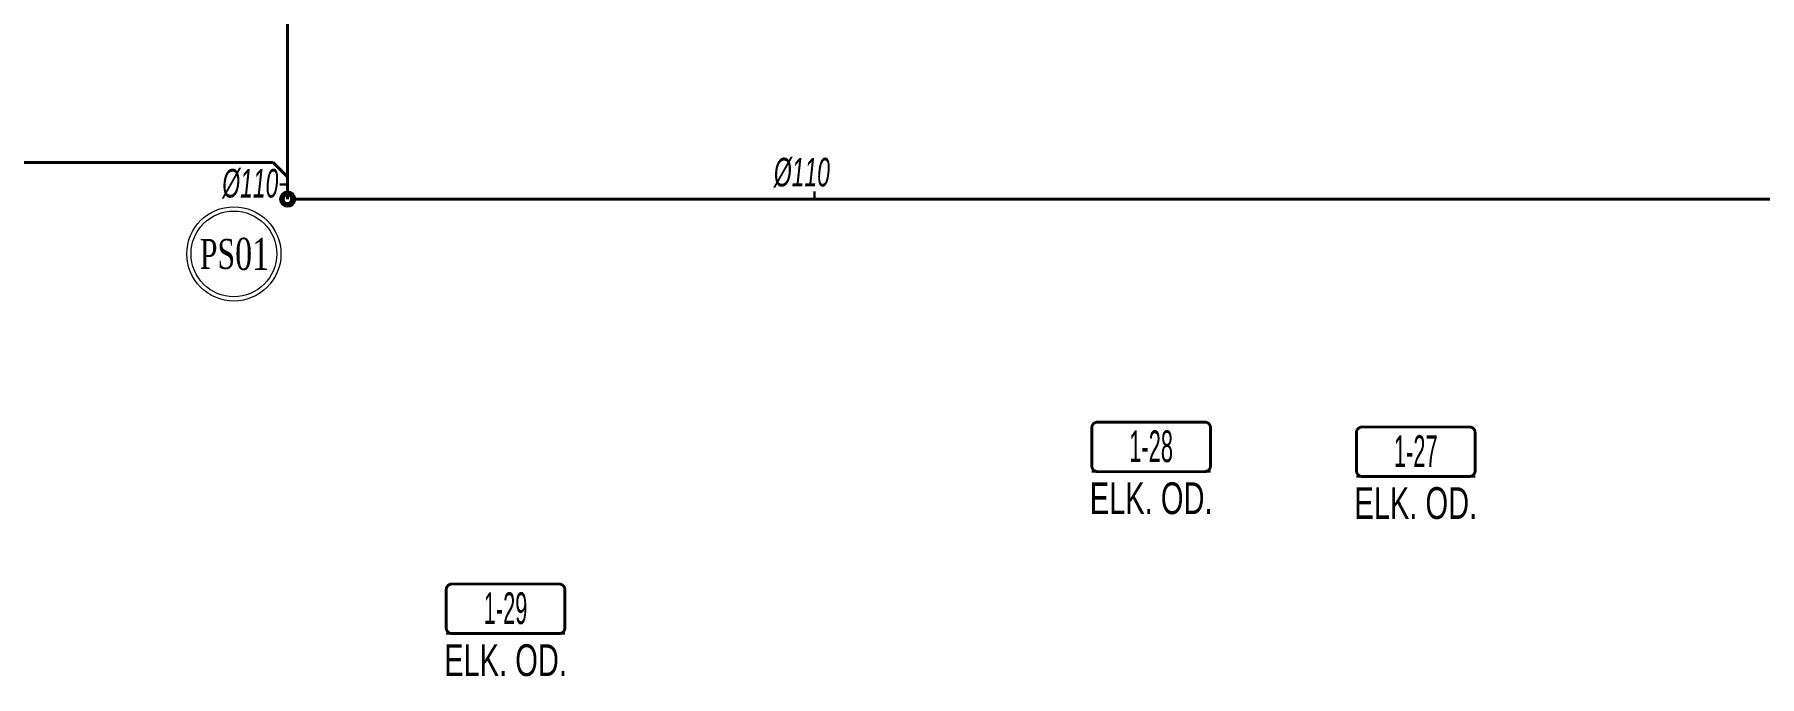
# Model space of a CAD drawing. Header units: centimetres. Extents: x 372964 to 529194, y 28783 to 59011.
# Drawn here: x 452441 to 453650, y 55220 to 55670 of the extents above; entities that cross this region are included whole.
import ezdxf
from ezdxf.enums import TextEntityAlignment as Align

# ---------------------------------------------------------------- set-up
doc = ezdxf.new("R2010")
doc.units = ezdxf.units.CM
for name, color, linetype in [('-M-MAHAL-DEBILER', 7, 'Continuous'), ('-M-MAHAL-ETIKET-NOT', 7, 'Continuous'), ('-M-MAHAL-ETIKET-NOTM', 7, 'Continuous'), ('-M-MAHAL-ETK-', 7, 'Continuous'), ('-M-MAHAL-HAVA-DEGISIM', 7, 'Continuous'), ('-M-MAHAL-NO', 7, 'Continuous'), ('-M-MAHAL-NOM', 7, 'Continuous')]:
    doc.layers.add(name, color=color, linetype=linetype)
for name, color, linetype, lineweight in [('0-KRCN-SHT-PİSSU-BORU', 220, 'PISSU_LINE50', 40), ('0-KRCN-SHT-YAZI-KOLADI-PİSSU', 1, 'Continuous', 35), ('0-KRCN-SHT-YAZI-ÇAP-PİSSU', 41, 'Continuous', 30)]:
    doc.layers.add(name, color=color, linetype=linetype, lineweight=lineweight)
doc.styles.add('-M-ISSO-TEXT-TTF', font='ARIALN.TTF')
doc.styles.add('-M-MHLETK-NOT', font='romans.shx', dxfattribs={"width": 0.7})
doc.styles.add('-M-MHLETK-TEXT', font='ARIALN.TTF', dxfattribs={"width": 0.7})
doc.styles.add('MUF', font='isocpeur.ttf')
doc.styles.add('YAZI', font='times.ttf')
doc.styles.add('ÇAP-2', font='ARIALNBI.TTF')
doc.linetypes.add('PISSU_LINE50', pattern='A,50,-10,["C",MUF,S=10,R=0,X=1,Y=-5],0', length=60)

# ---------------------------------------------------------------- blocks, each defined once
blk = doc.blocks.new('A$C354C280E')
at = {"layer": '0-KRCN-SHT-YAZI-KOLADI-PİSSU', "color": 6, "lineweight": 20}
for radius in [22, 20]:
    blk.add_circle((0, 0), radius, dxfattribs=at)
at = {"layer": '0-KRCN-SHT-YAZI-KOLADI-PİSSU', "color": 6, "style": 'YAZI', "width": 0.7}
blk.add_text('PS', height=14, rotation=360, dxfattribs=at).set_placement((0.59, 0), align=Align.MIDDLE_RIGHT)
blk.add_attdef('99', text='', height=14, rotation=360, dxfattribs=at).set_placement((0.6, 0), align=Align.MIDDLE_LEFT)
blk = doc.blocks.new('M-MHLETK-YNG')
at = {"layer": '-M-MAHAL-ETIKET-NOT', "color": 3, "style": '-M-MHLETK-NOT', "width": 0.5, "flags": 9}
for tag, p, height in [('KLKTR', (-2.617, 1.425), 0.04), ('HL', (-2.616, 1.493), 0.0286), ('RDY-BOY1', (-2.614, 1.37), 0.0286), ('RDY-BOY2', (-2.614, 1.32), 0.0286), ('RDY-BOY3', (-2.614, 1.27), 0.0286), ('RDY-BOY4', (-2.614, 1.22), 0.0286), ('HLA', (-2.521, 1.493), 0.0286), ('RDY-TIP1', (-2.5, 1.37), 0.0286), ('RDY-TIP2', (-2.5, 1.32), 0.0286), ('RDY-TIP3', (-2.5, 1.27), 0.0286), ('RDY-TIP4', (-2.5, 1.22), 0.0286), ('VRV-TIP1', (-2.614, 0.759), 0.0286), ('VRV-TIP2', (-2.614, 0.709), 0.0286), ('KON-BOY1', (-2.614, 1.14), 0.0286), ('KON-BOY2', (-2.614, 1.09), 0.0286), ('KON-BOY3', (-2.614, 1.04), 0.0286), ('FCU-TIP1', (-2.614, 0.96), 0.0286), ('FCU-TIP2', (-2.614, 0.91), 0.0286), ('FCU-TIP3', (-2.614, 0.86), 0.0286), ('VRV-ADET1', (-2.524, 0.759), 0.0286), ('VRV-ADET2', (-2.524, 0.709), 0.0286), ('FCU-ADET1', (-2.524, 0.96), 0.0286), ('FCU-ADET2', (-2.524, 0.91), 0.0286), ('FCU-ADET3', (-2.524, 0.86), 0.0286), ('KON-TIP1', (-2.5, 1.14), 0.0286), ('KON-TIP2', (-2.5, 1.09), 0.0286), ('KON-TIP3', (-2.5, 1.04), 0.0286)]:
    blk.add_attdef(tag, p, '', height=height, dxfattribs=at)
at = {"layer": '-M-MAHAL-ETIKET-NOT', "color": 3}
for tag, height, style, width, flags, p in [('ALAN', 0.04, '-M-MHLETK-NOT', 0.5, 9, (-2.581, 1.562)), ('KIS', 0.04, '-M-MHLETK-NOT', 0.5, 9, (-2.59, 1.616)), ('MAH-ADI', 1.111, '-M-ISSO-TEXT-TTF', 0.8, 8, (0, -0.931))]:
    blk.add_attdef(tag, text='', height=height, dxfattribs=dict(at, style=style, width=width, flags=flags)).set_placement(p, align=Align.MIDDLE_CENTER)
at = {"layer": '-M-MAHAL-ETIKET-NOTM', "color": 3, "style": '-M-ISSO-TEXT-TTF', "width": 0.8, "flags": 8}
blk.add_attdef('MAH-ADI2', text='', height=1.111, dxfattribs=at).set_placement((0, -2.549), align=Align.MIDDLE_CENTER)
at = {"layer": '-M-MAHAL-HAVA-DEGISIM', "style": '-M-MHLETK-NOT', "width": 0.5, "flags": 8}
for tag, p in [('HAVADEG', (0, 3.611)), ('HAVA', (0, 2.399))]:
    blk.add_attdef(tag, text='', height=0.6, dxfattribs=at).set_placement(p, align=Align.MIDDLE_CENTER)
blk.add_wipeout([(-2.078, 1.735), (2.078, 1.735), (2.078, 0), (-2.078, 0)]).dxf.layer = '-M-MAHAL-ETK-'
at = {"layer": '-M-MAHAL-ETK-', "color": 0}
for p, q in [((-2.078, 0), (2.078, 0)), ((-1.161, 0), (-1.161, 0))]:
    blk.add_line(p, q, dxfattribs=at)
blk.add_lwpolyline([(-1.878, 1.735, 0.1, 0.1, 0), (1.878, 1.735, 0.1, 0.1, -0.414214), (2.078, 1.535, 0.1, 0.1, 0), (2.078, 0.2, 0.1, 0.1, -0.414214), (1.878, 0, 0.1, 0.1, 0), (-1.878, 0, 0.1, 0.1, -0.414214), (-2.078, 0.2, 0.1, 0.1, 0), (-2.078, 1.535, 0.1, 0.1, -0.414214)], format="xyseb", close=True, dxfattribs=at)
at = {"layer": '-M-MAHAL-DEBILER', "color": 4, "style": '-M-MHLETK-NOT', "width": 0.5, "flags": 8}
blk.add_attdef('DEBIS', text='', height=0.4, dxfattribs=at).set_placement((-2.173, 2.145), align=Align.MIDDLE_CENTER)
at = {"layer": '-M-MAHAL-DEBILER', "color": 191, "style": '-M-MHLETK-NOT', "width": 0.5, "flags": 8}
blk.add_attdef('DEBIR', text='', height=0.4, dxfattribs=at).set_placement((-1.613, 2.145), align=Align.MIDDLE_CENTER)
at = {"layer": '-M-MAHAL-DEBILER', "color": 31, "style": '-M-MHLETK-NOT', "width": 0.5, "flags": 8}
blk.add_attdef('DEBIF', text='', height=0.4, dxfattribs=at).set_placement((1.585, 2.145), align=Align.MIDDLE_CENTER)
at = {"layer": '-M-MAHAL-DEBILER', "color": 1, "style": '-M-MHLETK-NOT', "width": 0.5, "flags": 8}
blk.add_attdef('DEBIE', text='', height=0.4, dxfattribs=at).set_placement((2.32, 2.145), align=Align.MIDDLE_CENTER)
at = {"layer": '-M-MAHAL-ETIKET-NOT', "color": 3, "style": '-M-MHLETK-NOT', "width": 0.5, "flags": 9}
for tag, p in [('RH', (-2.39, 1.616)), ('YUKSEKLIK', (-2.324, 1.562)), ('YAZ', (-2.178, 1.616))]:
    blk.add_attdef(tag, text='', height=0.04, dxfattribs=at).set_placement(p, align=Align.MIDDLE_CENTER)
for tag, p in [('RDY-ADET1', (-2.389, 1.37)), ('RDY-ADET2', (-2.389, 1.32)), ('RDY-ADET3', (-2.389, 1.27)), ('RDY-ADET4', (-2.389, 1.22)), ('RDY-ISI1', (-2.265, 1.37)), ('RDY-ISI2', (-2.265, 1.32)), ('RDY-ISI3', (-2.265, 1.27)), ('RDY-ISI4', (-2.265, 1.22)), ('AHU', (-2.225, 1.439)), ('SHG', (-2.225, 1.493)), ('LHG', (-2.132, 1.493)), ('RDY-BNP1', (-2.102, 1.37)), ('RDY-BNP2', (-2.102, 1.32)), ('RDY-BNP3', (-2.102, 1.27)), ('RDY-BNP4', (-2.102, 1.22)), ('HG', (-2.039, 1.493)), ('RDY-BNK1', (-1.964, 1.37)), ('RDY-BNK2', (-1.964, 1.32)), ('RDY-BNK3', (-1.964, 1.27)), ('RDY-BNK4', (-1.964, 1.22)), ('HGA', (-1.962, 1.493)), ('EF', (-1.962, 1.439)), ('VRV-KAP1', (-2.398, 0.759)), ('VRV-KAP2', (-2.398, 0.709)), ('FCU-KAP1', (-2.398, 0.96)), ('FCU-KAP2', (-2.398, 0.91)), ('FCU-KAP3', (-2.398, 0.86)), ('KON-ADET1', (-2.389, 1.14)), ('KON-ADET2', (-2.389, 1.09)), ('KON-ADET3', (-2.389, 1.04)), ('VRV-DUY1', (-2.272, 0.759)), ('VRV-DUY2', (-2.272, 0.709)), ('FCU-DUY1', (-2.272, 0.96)), ('FCU-DUY2', (-2.272, 0.91)), ('FCU-DUY3', (-2.272, 0.86)), ('KON-ISI1', (-2.265, 1.14)), ('KON-ISI2', (-2.265, 1.09)), ('KON-ISI3', (-2.265, 1.04)), ('VRV-SOG1', (-2.154, 0.759)), ('VRV-SOG2', (-2.154, 0.709)), ('FCU-SOG1', (-2.154, 0.96)), ('FCU-SOG2', (-2.154, 0.91)), ('FCU-SOG3', (-2.154, 0.86)), ('KON-BNP1', (-2.102, 1.14)), ('KON-BNP2', (-2.102, 1.09)), ('KON-BNP3', (-2.102, 1.04)), ('VRV-ISI1', (-2.044, 0.759)), ('VRV-ISI2', (-2.044, 0.709)), ('FCU-ISI1', (-2.044, 0.96)), ('FCU-ISI2', (-2.044, 0.91)), ('FCU-ISI3', (-2.044, 0.86)), ('KON-BNK1', (-1.964, 1.14)), ('KON-BNK2', (-1.964, 1.09)), ('KON-BNK3', (-1.964, 1.04)), ('VRV-DEBI1', (-1.95, 0.759)), ('VRV-DEBI2', (-1.95, 0.709)), ('FCU-DEBI1', (-1.95, 0.96)), ('FCU-DEBI2', (-1.95, 0.91)), ('FCU-DEBI3', (-1.95, 0.86)), ('VRV-BNP1', (-1.831, 0.759)), ('VRV-BNP2', (-1.831, 0.709)), ('FCU-BNP1', (-1.831, 0.96)), ('FCU-BNP2', (-1.831, 0.91)), ('FCU-BNP3', (-1.831, 0.86)), ('VRV-BNK1', (-1.614, 0.759)), ('VRV-BNK2', (-1.614, 0.709)), ('FCU-BNK1', (-1.614, 0.96)), ('FCU-BNK2', (-1.614, 0.91)), ('FCU-BNK3', (-1.614, 0.86))]:
    blk.add_attdef(tag, p, '', height=0.0286, dxfattribs=at)
at = {"layer": '-M-MAHAL-NO', "color": 7, "style": '-M-MHLETK-TEXT', "width": 0.6, "flags": 8}
blk.add_attdef('MAH-NO', text='', height=1.111, dxfattribs=at).set_placement((0, 0.889), align=Align.MIDDLE_CENTER)
at = {"layer": '-M-MAHAL-NOM', "color": 7, "style": '-M-MHLETK-TEXT', "width": 0.6, "flags": 8}
blk.add_attdef('MAH-NOM', text='', height=1.111, dxfattribs=at).set_placement((0, 0.889), align=Align.MIDDLE_CENTER)

msp = doc.modelspace()

# ---------------------------------------------------------------- hatches: boundary and pattern name
at = {"layer": '0-KRCN-SHT-PİSSU-BORU'}
h = msp.add_hatch(dxfattribs=at)
h.set_pattern_fill('ANSI37', color=256, scale=0.2, angle=180)
h.set_pattern_definition([(45, (449241.44084, 63959.4556), (-0.449012806, 0.449012806), []), (135, (449241.44084, 63959.4556), (-0.449012806, -0.449012806), [])])
h.paths.add_polyline_path([(452621.685, 55554.319, 1), (452615.685, 55554.319, 1)])
h.paths.add_polyline_path([(452623.685, 55554.319, 1), (452613.685, 55554.319, 1)])

# ---------------------------------------------------------------- linework, layer by layer
for p, q in [((452618.685, 56272.794), (452618.685, 55554.319)), ((454389.322, 55554.319), (452623.685, 55554.319))]:
    msp.add_line(p, q, dxfattribs=at)
at = {"layer": '0-KRCN-SHT-PİSSU-BORU', "color": 2}
for p, q in [((451243.72, 55579.923), (452608.685, 55579.923)), ((452608.685, 55579.923), (452618.685, 55569.923))]:
    msp.add_line(p, q, dxfattribs=at)
at = {"layer": '0-KRCN-SHT-PİSSU-BORU'}
for radius in [5, 3]:
    msp.add_circle((452618.685, 55554.319), radius, dxfattribs=at)
at = {"layer": '0-KRCN-SHT-YAZI-ÇAP-PİSSU', "linetype": 'Continuous'}
for p, q in [((452613.339, 55564.671), (452618.685, 55564.671)), ((452987.799, 55559.665), (452987.799, 55554.319))]:
    msp.add_line(p, q, dxfattribs=at)

# ---------------------------------------------------------------- block references
at = {"layer": '-M-MAHAL-ETK-', "xscale": 20, "yscale": 20, "zscale": 20}
for p, values in [((453223.615, 55363.483), {'MAH-NO': '1-28', 'MAH-ADI': 'ELK. OD.'}), ((453408.981, 55360.077), {'MAH-NO': '1-27', 'MAH-ADI': 'ELK. OD.'}), ((452771.365, 55250.063), {'MAH-NO': '1-29', 'MAH-ADI': 'ELK. OD.'})]:
    msp.add_blockref('M-MHLETK-YNG', p, dxfattribs=at).add_auto_attribs(values)
at = {"layer": '0-KRCN-SHT-YAZI-KOLADI-PİSSU', "color": 6, "lineweight": 20}
ref = msp.add_blockref('A$C354C280E', (452581.056, 55515.953), dxfattribs=dict(at, xscale=1.5, yscale=1.5, zscale=1.5))
ref.add_attrib('99', '01', dxfattribs={"color": 6, "height": 22.5, "style": 'YAZI', "width": 0.7}).set_placement((452581.961, 55515.953), align=Align.MIDDLE_LEFT)

# ---------------------------------------------------------------- texts
at = {"layer": '0-KRCN-SHT-YAZI-ÇAP-PİSSU', "linetype": 'Continuous', "style": 'ÇAP-2', "width": 0.7}
for p in [(452612.183, 55565.448), (452998.567, 55573.208)]:
    msp.add_text('%%C110', height=20, dxfattribs=at).set_placement(p, align=Align.MIDDLE_RIGHT)

doc.saveas('drawing.dxf')
